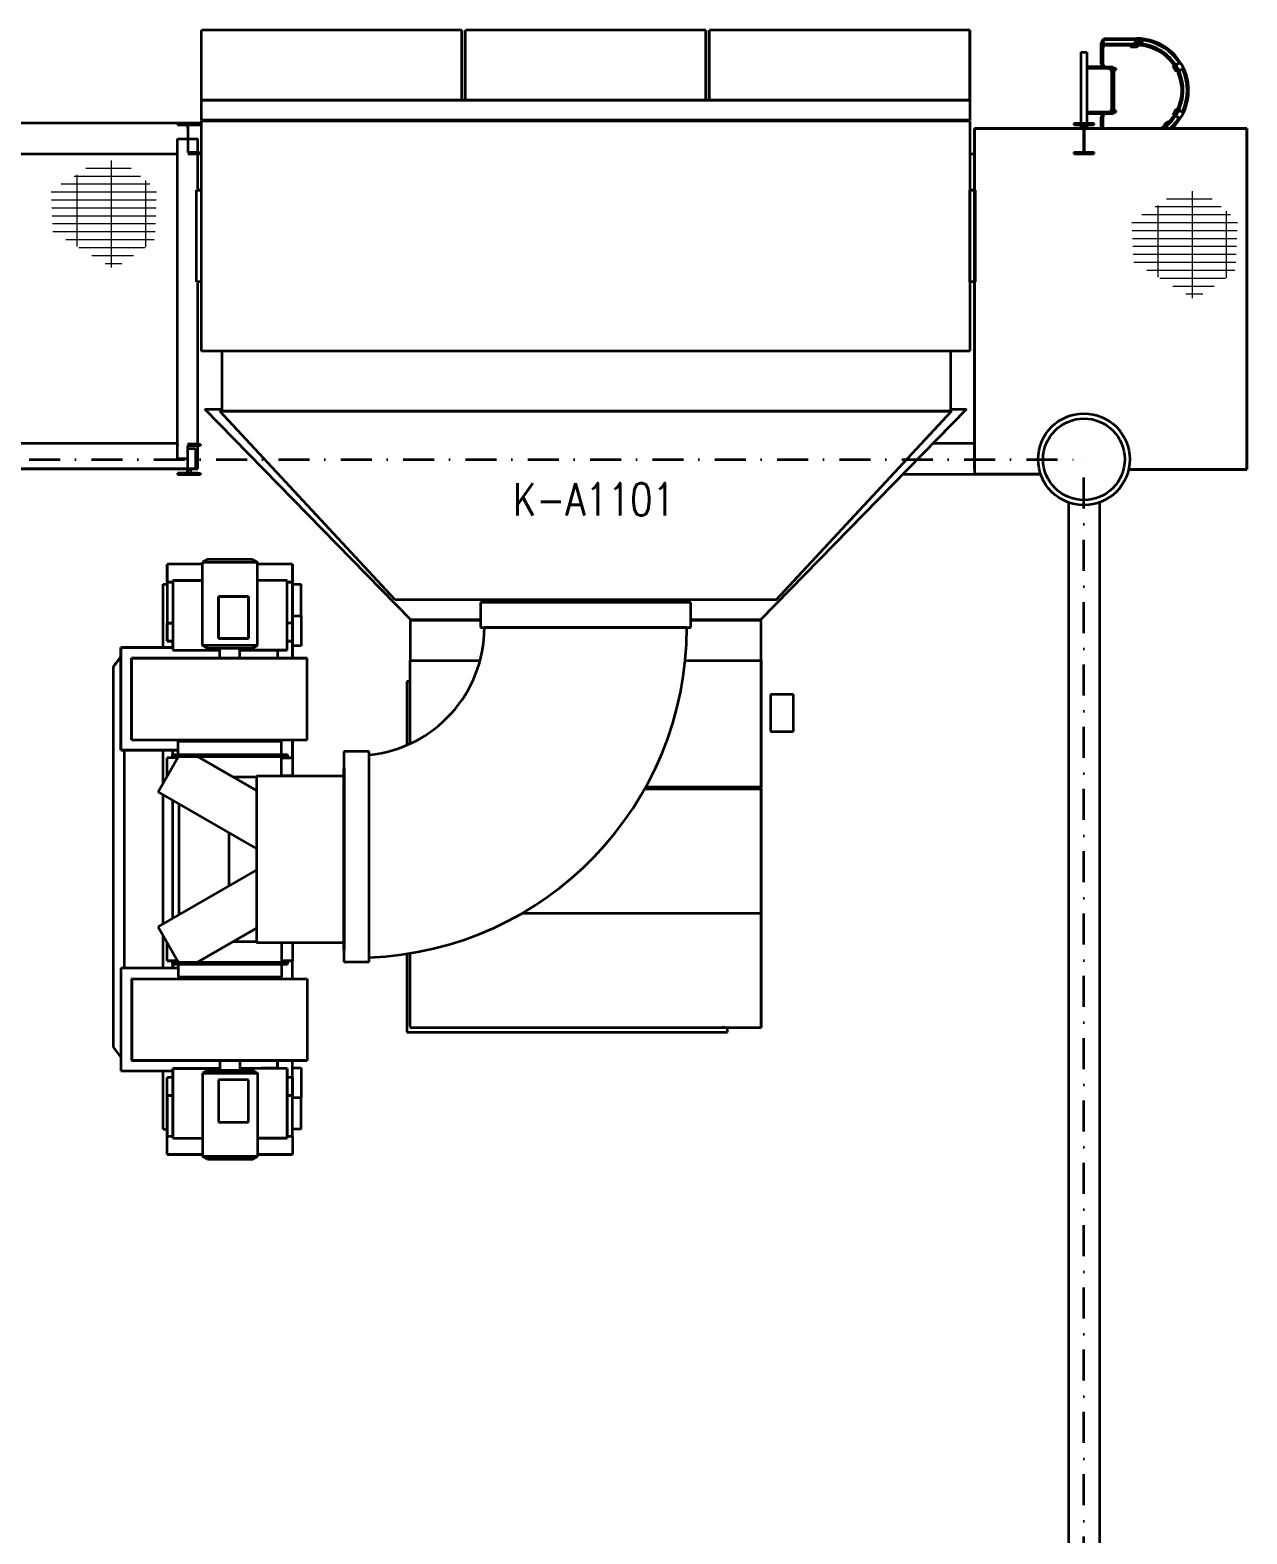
# Model space of a CAD drawing. Header units: inches. Extents: x 3139 to 9140, y 3844 to 6923.
# Drawn here: x 8571 to 9048, y 5608 to 6199 of the extents above; entities that cross this region are included whole.
import ezdxf
from ezdxf.enums import TextEntityAlignment as Align

# ---------------------------------------------------------------- set-up
doc = ezdxf.new("R2010")
doc.units = ezdxf.units.IN
doc.header["$MEASUREMENT"] = 0
doc.linetypes.add('DASHDOT2', pattern=[12.700025, 6.350013, -3.175006, 0, -3.175006])
for name, color, linetype in [('Default', 7, 'Continuous'), ('TF_P_Equipment', 7, 'Continuous'), ('TF_P_Ladder', 7, 'Continuous'), ('TF_P_Plaform', 7, 'Continuous'), ('TF_P_Steel', 7, 'Continuous'), ('TF_S_GRATING', 7, 'Continuous')]:
    doc.layers.add(name, color=color, linetype=linetype)
doc.styles.add('ROMANS', font='romans.shx')

# ---------------------------------------------------------------- blocks, each defined once
blk = doc.blocks.new('TF_P_ELP_GRATING', base_point=(2.1455, 13.2304))
at = {"layer": 'TF_S_GRATING', "color": 8, "linetype": 'Continuous', "lineweight": 18}
for p, q in [((2.19, 13.5229), (2.19, 12.8661)), ((2.3698, 13.4254), (1.9637, 13.4254)), ((1.98, 13.4353), (1.98, 12.994)), ((2.3132, 13.4742), (2.0338, 13.4742)), ((2.4, 13.3994), (2.4, 12.9898)), ((2.4686, 13.3279), (1.8216, 13.3279)), ((2.4264, 13.3767), (1.8824, 13.3767)), ((2.4669, 13.2792), (1.8237, 13.2792)), ((2.4652, 13.2304), (1.8258, 13.2304)), ((2.4635, 13.1817), (1.8278, 13.1817)), ((2.4618, 13.1329), (1.8299, 13.1329)), ((2.46, 13.0842), (1.832, 13.0842)), ((2.4533, 13.0354), (1.912, 13.0354)), ((2.3956, 12.9867), (1.9921, 12.9867)), ((2.3259, 12.9379), (2.0721, 12.9379)), ((2.2561, 12.8892), (2.1521, 12.8892))]:
    blk.add_line(p, q, dxfattribs=at)
blk = doc.blocks.new('A$Cdd380a1b')
at = {"layer": 'TF_P_Equipment', "color": 8, "linetype": 'Continuous', "lineweight": 35}
for p, q in [((-34.8505, 12.9152), (-34.8505, 13.1305)), ((-34.8505, 12.9152), (-34.8505, 13.1305)), ((-34.0508, 13.1305), (-34.8505, 13.1305)), ((-34.0508, 13.1305), (-34.8505, 13.1305)), ((-34.0508, 13.1305), (-34.0508, 12.9152)), ((-34.0508, 12.9152), (-34.0508, 13.1305)), ((-34.0403, 12.9152), (-34.0403, 13.1305)), ((-34.0403, 12.9152), (-34.0403, 13.1305)), ((-33.3022, 13.1305), (-34.0403, 13.1305)), ((-33.3022, 13.1305), (-34.0403, 13.1305)), ((-33.3022, 13.1305), (-33.3022, 12.9152)), ((-33.3022, 12.9152), (-33.3022, 13.1305)), ((-32.492, 13.1305), (-33.2917, 13.1305)), ((-32.492, 13.1305), (-33.2917, 13.1305)), ((-33.2917, 12.9152), (-33.2917, 13.1305)), ((-33.2917, 12.9152), (-33.2917, 13.1305)), ((-32.492, 13.1305), (-32.492, 12.9152)), ((-32.492, 12.9152), (-32.492, 13.1305)), ((-34.8505, 12.8537), (-34.8505, 12.9152)), ((-34.8505, 12.8537), (-34.8505, 12.9152)), ((-32.492, 12.9152), (-34.8505, 12.9152)), ((-34.8505, 12.9152), (-32.492, 12.9152)), ((-32.492, 12.9152), (-32.492, 12.8537)), ((-32.492, 12.9152), (-32.492, 12.8537)), ((-32.492, 12.8537), (-34.8505, 12.8537)), ((-32.492, 12.8537), (-34.8505, 12.8537)), ((-34.8505, 12.1447), (-34.8505, 12.8521)), ((-34.8505, 12.1447), (-34.8505, 12.8521)), ((-32.492, 12.8521), (-34.8505, 12.8521)), ((-34.8505, 12.8521), (-32.492, 12.8521)), ((-32.492, 12.8521), (-32.492, 12.1447)), ((-32.492, 12.8521), (-32.492, 12.1447)), ((-34.8505, 12.6391), (-34.8658, 12.6391)), ((-34.8658, 12.6391), (-34.8505, 12.6391)), ((-34.8658, 12.3577), (-34.8658, 12.6391)), ((-34.8658, 12.3577), (-34.8658, 12.6391)), ((-32.4919, 12.3577), (-32.4919, 12.6391)), ((-32.4919, 12.3577), (-32.4919, 12.6391)), ((-32.4765, 12.6391), (-32.4919, 12.6391)), ((-32.4919, 12.6391), (-32.4765, 12.6391)), ((-32.4765, 12.6391), (-32.4765, 12.3577)), ((-32.4765, 12.6391), (-32.4765, 12.3577)), ((-34.8505, 12.3577), (-34.8658, 12.3577)), ((-34.8505, 12.3577), (-34.8658, 12.3577)), ((-32.4765, 12.3577), (-32.4919, 12.3577)), ((-32.4765, 12.3577), (-32.4919, 12.3577)), ((-32.492, 12.1447), (-34.8505, 12.1447)), ((-32.492, 12.1447), (-34.8505, 12.1447)), ((-34.7871, 11.9602), (-34.7871, 12.1447)), ((-34.7871, 11.9602), (-34.7871, 12.1447)), ((-32.5517, 12.1447), (-32.5517, 11.9602)), ((-32.5517, 12.1447), (-32.5517, 11.9602)), ((-34.84, 11.966), (-34.7871, 11.966)), ((-34.84, 11.966), (-34.7871, 11.966)), ((-34.208, 11.3201), (-34.84, 11.966)), ((-34.208, 11.3201), (-34.84, 11.966)), ((-34.7939, 11.9602), (-32.5486, 11.9602)), ((-34.7939, 11.9602), (-32.5486, 11.9602)), ((-34.2556, 11.3813), (-34.7939, 11.9602)), ((-34.2556, 11.3813), (-34.7939, 11.9602)), ((-32.5517, 11.9602), (-34.7871, 11.9602)), ((-32.5517, 11.9602), (-34.7871, 11.9602)), ((-33.1345, 11.3201), (-32.5024, 11.966)), ((-32.5024, 11.966), (-33.1345, 11.3201)), ((-33.0868, 11.3813), (-32.5486, 11.9602)), ((-32.5486, 11.9602), (-33.0868, 11.3813)), ((-32.5517, 11.966), (-32.5024, 11.966)), ((-32.5517, 11.966), (-32.5024, 11.966)), ((-34.832, 11.5046), (-34.8474, 11.4966)), ((-34.7628, 11.5046), (-34.832, 11.5046)), ((-34.6936, 11.5046), (-34.832, 11.5046)), ((-34.6936, 11.5046), (-34.7628, 11.5046)), ((-34.6936, 11.5046), (-34.6783, 11.4966)), ((-34.8474, 11.4905), (-34.9551, 11.4905)), ((-34.8474, 11.4905), (-34.9551, 11.4905)), ((-34.9551, 11.4905), (-34.9551, 11.4351)), ((-34.9551, 11.4351), (-34.9551, 11.4905)), ((-34.8474, 11.2407), (-34.8474, 11.4966)), ((-34.8474, 11.4966), (-34.7628, 11.4966)), ((-34.8474, 11.4966), (-34.6783, 11.4966)), ((-34.7628, 11.4966), (-34.6783, 11.4966)), ((-34.6783, 11.2407), (-34.6783, 11.4966)), ((-34.5706, 11.4905), (-34.6783, 11.4905)), ((-34.5706, 11.4905), (-34.6783, 11.4905)), ((-34.5706, 11.4351), (-34.5706, 11.4905)), ((-34.5706, 11.4905), (-34.5706, 11.4351)), ((-34.9678, 11.2342), (-34.9678, 11.4287)), ((-34.9678, 11.4287), (-34.9551, 11.4287)), ((-34.9382, 11.4351), (-34.9551, 11.4351)), ((-34.9551, 11.4351), (-34.9382, 11.4351)), ((-34.9551, 11.4351), (-34.9551, 11.3096)), ((-34.9551, 11.4351), (-34.9551, 11.3096)), ((-34.9382, 11.4403), (-34.8474, 11.4403)), ((-34.8474, 11.4403), (-34.9382, 11.4403)), ((-34.9382, 11.4403), (-34.9382, 11.2266)), ((-34.9382, 11.4403), (-34.9382, 11.2266)), ((-34.5875, 11.4403), (-34.6783, 11.4403)), ((-34.5875, 11.4403), (-34.6783, 11.4403)), ((-34.5875, 11.2266), (-34.5875, 11.4403)), ((-34.5875, 11.2266), (-34.5875, 11.4403)), ((-34.5706, 11.4351), (-34.5875, 11.4351)), ((-34.5875, 11.4351), (-34.5706, 11.4351)), ((-34.5706, 11.4351), (-34.5706, 11.2019)), ((-34.5706, 11.2019), (-34.5706, 11.4351)), ((-34.5706, 11.4287), (-34.5439, 11.4287)), ((-34.5439, 11.3321), (-34.5439, 11.4287)), ((-34.7982, 11.3917), (-34.7059, 11.3917)), ((-34.7059, 11.3917), (-34.7982, 11.3917)), ((-34.7982, 11.2619), (-34.7982, 11.3917)), ((-34.7982, 11.3917), (-34.7982, 11.2619)), ((-34.7059, 11.3917), (-34.7059, 11.2619)), ((-34.7059, 11.2619), (-34.7059, 11.3917)), ((-33.0868, 11.3813), (-34.2556, 11.3813)), ((-33.0868, 11.3813), (-34.2556, 11.3813)), ((-33.3483, 11.3728), (-33.9942, 11.3728)), ((-33.3483, 11.3728), (-33.9942, 11.3728)), ((-33.9942, 11.3728), (-33.9942, 11.2959)), ((-33.9942, 11.3728), (-33.9942, 11.2959)), ((-33.3483, 11.2959), (-33.3483, 11.3728)), ((-33.3483, 11.2959), (-33.3483, 11.3728)), ((-34.5706, 11.3321), (-34.5439, 11.3321)), ((-34.5439, 11.3321), (-34.5439, 11.2398)), ((-34.2095, 11.3173), (-34.2095, 11.1943)), ((-34.2095, 11.3173), (-34.2095, 11.1943)), ((-33.9942, 11.3173), (-34.2095, 11.3173)), ((-33.9942, 11.3173), (-34.2095, 11.3173)), ((-33.9942, 11.3201), (-34.208, 11.3201)), ((-33.9942, 11.3201), (-34.208, 11.3201)), ((-33.1345, 11.3201), (-33.3483, 11.3201)), ((-33.1345, 11.3201), (-33.3483, 11.3201)), ((-33.133, 11.3173), (-33.3483, 11.3173)), ((-33.133, 11.3173), (-33.3483, 11.3173)), ((-33.133, 11.1943), (-33.133, 11.3173)), ((-33.133, 11.1943), (-33.133, 11.3173)), ((-34.9551, 11.3096), (-34.9551, 11.2542)), ((-34.9551, 11.2542), (-34.9551, 11.3096)), ((-34.9551, 11.3096), (-34.9382, 11.3096)), ((-34.9382, 11.3096), (-34.9551, 11.3096)), ((-34.9382, 11.3096), (-34.9551, 11.3096)), ((-34.9382, 11.3096), (-34.9551, 11.3096)), ((-34.5706, 11.3096), (-34.5875, 11.3096)), ((-34.5706, 11.3096), (-34.5875, 11.3096)), ((-34.5706, 11.2542), (-34.5706, 11.3096)), ((-34.5706, 11.3096), (-34.5706, 11.2542)), ((-33.9942, 11.2959), (-33.9818, 11.2959)), ((-33.9942, 11.2959), (-33.9818, 11.2959)), ((-33.9818, 11.2959), (-33.3607, 11.2959)), ((-33.3607, 11.2959), (-33.9818, 11.2959)), ((-33.3607, 11.2959), (-33.3483, 11.2959)), ((-33.3607, 11.2959), (-33.3483, 11.2959)), ((-35.098, 11.2342), (-34.9382, 11.2342)), ((-34.9382, 11.2342), (-35.098, 11.2342)), ((-35.098, 10.919), (-35.098, 11.2342)), ((-35.098, 11.2342), (-35.098, 10.919)), ((-34.9382, 11.2542), (-34.9551, 11.2542)), ((-34.9551, 11.2542), (-34.9382, 11.2542)), ((-34.9382, 11.2342), (-34.9382, 11.2542)), ((-34.9382, 11.2266), (-34.8336, 11.2266)), ((-34.9382, 11.2266), (-34.8336, 11.2266)), ((-34.832, 11.2327), (-34.8474, 11.2407)), ((-34.7628, 11.2407), (-34.8474, 11.2407)), ((-34.6783, 11.2407), (-34.8474, 11.2407)), ((-34.8336, 11.2266), (-34.8336, 11.2335)), ((-34.8336, 11.2266), (-34.8336, 11.2335)), ((-34.7936, 11.2266), (-34.8336, 11.2266)), ((-34.8336, 11.2266), (-34.7936, 11.2266)), ((-34.832, 11.2327), (-34.7628, 11.2327)), ((-34.832, 11.2327), (-34.6936, 11.2327)), ((-34.7059, 11.2619), (-34.7982, 11.2619)), ((-34.7982, 11.2619), (-34.7059, 11.2619)), ((-34.7936, 11.2019), (-34.7936, 11.2327)), ((-34.6783, 11.2407), (-34.7628, 11.2407)), ((-34.7628, 11.2327), (-34.6936, 11.2327)), ((-34.7321, 11.2019), (-34.7321, 11.2327)), ((-34.6921, 11.2266), (-34.7321, 11.2266)), ((-34.7321, 11.2266), (-34.6921, 11.2266)), ((-34.6936, 11.2327), (-34.6783, 11.2407)), ((-34.6921, 11.2335), (-34.6921, 11.2266)), ((-34.6921, 11.2335), (-34.6921, 11.2266)), ((-34.5875, 11.2266), (-34.6921, 11.2266)), ((-34.6921, 11.2266), (-34.5875, 11.2266)), ((-34.6167, 11.2266), (-34.6167, 11.2019)), ((-34.6167, 11.2266), (-34.6167, 11.2019)), ((-34.5706, 11.2542), (-34.5875, 11.2542)), ((-34.5875, 11.2542), (-34.5706, 11.2542)), ((-34.5439, 11.2398), (-34.5706, 11.2398)), ((-35.098, 11.2063), (-35.1197, 11.1764)), ((-35.1197, 11.1764), (-35.098, 11.2063)), ((-35.1197, 10.0076), (-35.1197, 11.1764)), ((-35.1197, 10.0076), (-35.1197, 11.1764)), ((-35.0647, 10.9513), (-35.0647, 11.2019)), ((-35.0647, 11.2019), (-35.0647, 10.9513)), ((-35.0647, 11.2019), (-35.0637, 11.2019)), ((-35.0637, 11.2019), (-35.0647, 11.2019)), ((-35.0637, 10.9513), (-35.0637, 11.2019)), ((-35.0637, 11.2019), (-34.5254, 11.2019)), ((-34.5254, 11.2019), (-35.0637, 11.2019)), ((-34.5254, 10.9513), (-34.5254, 11.2019)), ((-34.2095, 11.1943), (-33.9952, 11.1943)), ((-34.2095, 11.1943), (-33.9952, 11.1943)), ((-34.2095, 10.9397), (-34.2095, 11.1943)), ((-34.2095, 10.9397), (-34.2095, 11.1943)), ((-33.3658, 11.1943), (-33.133, 11.1943)), ((-33.3658, 11.1943), (-33.133, 11.1943)), ((-33.133, 11.1943), (-33.133, 10.8067)), ((-33.133, 10.8067), (-33.133, 11.1943)), ((-34.2095, 11.1303), (-34.2203, 11.1303)), ((-34.2095, 11.1303), (-34.2203, 11.1303)), ((-34.2203, 11.1303), (-34.2203, 10.9349)), ((-34.2203, 11.1303), (-34.2203, 10.9349)), ((-33.1041, 11.0903), (-33.1041, 10.9765)), ((-33.0333, 11.0903), (-33.1041, 11.0903)), ((-33.0333, 10.9765), (-33.0333, 11.0903)), ((-35.0637, 10.9513), (-35.0647, 10.9513)), ((-35.0647, 10.9513), (-35.0637, 10.9513)), ((-35.0637, 10.9513), (-34.5254, 10.9513)), ((-35.0637, 10.9513), (-34.5254, 10.9513)), ((-34.9212, 10.9061), (-34.9212, 10.9467)), ((-34.6044, 10.9467), (-34.9212, 10.9467)), ((-34.9212, 10.9467), (-34.6044, 10.9467)), ((-34.7547, 10.9513), (-34.7547, 10.9467)), ((-34.7547, 10.9467), (-34.7547, 10.9513)), ((-34.6852, 10.9513), (-34.6852, 10.9467)), ((-34.6852, 10.9513), (-34.6852, 10.9467)), ((-34.6167, 10.9513), (-34.6167, 10.9467)), ((-34.6167, 10.9513), (-34.6167, 10.9467)), ((-34.6044, 10.9061), (-34.6044, 10.9467)), ((-34.5706, 10.9513), (-34.5706, 10.8959)), ((-34.5706, 10.8959), (-34.5706, 10.9513)), ((-33.1041, 10.9765), (-33.0333, 10.9765)), ((-34.9212, 10.919), (-35.098, 10.919)), ((-35.098, 10.919), (-34.9212, 10.919)), ((-35.0878, 10.919), (-35.0878, 10.2497)), ((-35.0878, 10.919), (-35.0878, 10.2497)), ((-34.9829, 10.7919), (-34.9212, 10.8987)), ((-34.9678, 10.8181), (-34.9678, 10.919)), ((-34.9397, 10.9061), (-34.9397, 10.8999)), ((-34.9397, 10.9061), (-34.586, 10.9061)), ((-34.9397, 10.9061), (-34.586, 10.9061)), ((-34.9397, 10.8999), (-34.586, 10.8999)), ((-34.586, 10.8999), (-34.9397, 10.8999)), ((-34.9382, 10.9061), (-34.9382, 10.919)), ((-34.9382, 10.8959), (-34.9382, 10.8999)), ((-34.9212, 10.8955), (-34.9212, 10.8999)), ((-34.6816, 10.7956), (-34.8623, 10.8999)), ((-34.8623, 10.8999), (-34.6816, 10.7956)), ((-34.6044, 10.8396), (-34.6044, 10.8999)), ((-34.586, 10.9061), (-34.586, 10.8999)), ((-34.3359, 10.9158), (-34.4128, 10.9158)), ((-34.3359, 10.9158), (-34.4128, 10.9158)), ((-34.4128, 10.9158), (-34.4128, 10.2699)), ((-34.4128, 10.9158), (-34.4128, 10.2699)), ((-34.3359, 10.2699), (-34.3359, 10.9158)), ((-34.3359, 10.2699), (-34.3359, 10.9158)), ((-34.9551, 10.8405), (-34.9551, 10.8959)), ((-34.9551, 10.8405), (-34.9551, 10.8959)), ((-34.9229, 10.8959), (-34.9551, 10.8959)), ((-34.9229, 10.8959), (-34.9551, 10.8959)), ((-34.6044, 10.8959), (-34.5706, 10.8959)), ((-34.5706, 10.8959), (-34.6044, 10.8959)), ((-34.5706, 10.8959), (-34.6044, 10.8959)), ((-34.5706, 10.8959), (-34.6044, 10.8959)), ((-34.5706, 10.8959), (-34.5706, 10.8405)), ((-34.5706, 10.8959), (-34.5706, 10.8405)), ((-34.4113, 10.8627), (-34.4144, 10.8627)), ((-34.4113, 10.8627), (-34.4144, 10.8627)), ((-34.4144, 10.8627), (-34.4144, 10.306)), ((-34.4144, 10.8627), (-34.4144, 10.306)), ((-34.4113, 10.306), (-34.4113, 10.8627)), ((-34.4113, 10.306), (-34.4113, 10.8627)), ((-34.9548, 10.8405), (-34.9551, 10.8405)), ((-34.9551, 10.8405), (-34.9548, 10.8405)), ((-34.6816, 10.8365), (-34.7526, 10.8365)), ((-34.6816, 10.8365), (-34.7526, 10.8365)), ((-34.6816, 10.8396), (-34.6816, 10.329)), ((-34.6816, 10.8396), (-34.6816, 10.329)), ((-34.4144, 10.8396), (-34.6816, 10.8396)), ((-34.4144, 10.8396), (-34.6816, 10.8396)), ((-34.5706, 10.8405), (-34.6044, 10.8405)), ((-34.6044, 10.8405), (-34.5706, 10.8405)), ((-33.4866, 10.8067), (-33.133, 10.8067)), ((-33.4866, 10.8067), (-33.133, 10.8067)), ((-33.133, 10.8006), (-33.133, 10.8067)), ((-33.133, 10.8006), (-33.133, 10.8067)), ((-34.6816, 10.618), (-34.9829, 10.7919)), ((-34.6816, 10.618), (-34.9829, 10.7919)), ((-34.9678, 10.3854), (-34.9678, 10.7832)), ((-34.9382, 10.4024), (-34.9382, 10.7661)), ((-33.49, 10.8006), (-33.133, 10.8006)), ((-33.49, 10.8006), (-33.133, 10.8006)), ((-33.133, 10.8006), (-33.133, 10.4192)), ((-33.133, 10.4192), (-33.133, 10.8006)), ((-34.9198, 10.7555), (-34.9198, 10.4131)), ((-34.7649, 10.5025), (-34.7649, 10.6661)), ((-34.7649, 10.5025), (-34.7649, 10.6661)), ((-34.9829, 10.3766), (-34.6816, 10.5505)), ((-34.9829, 10.3766), (-34.6816, 10.5505)), ((-33.133, 10.4183), (-33.8672, 10.4183)), ((-33.133, 10.4183), (-33.8672, 10.4183)), ((-33.8656, 10.4192), (-33.133, 10.4192)), ((-33.8656, 10.4192), (-33.133, 10.4192)), ((-33.2468, 10.4183), (-33.2468, 10.4192)), ((-33.2468, 10.4183), (-33.2468, 10.4192)), ((-33.236, 10.4183), (-33.236, 10.4192)), ((-33.236, 10.4183), (-33.236, 10.4192)), ((-33.133, 10.4183), (-33.133, 10.0676)), ((-33.133, 10.0676), (-33.133, 10.4183)), ((-34.9829, 10.3766), (-34.9212, 10.2698)), ((-34.9678, 10.2497), (-34.9678, 10.3504)), ((-34.8627, 10.2684), (-34.6816, 10.373)), ((-34.6816, 10.373), (-34.8627, 10.2684)), ((-34.9551, 10.2728), (-34.9551, 10.3281)), ((-34.9551, 10.2728), (-34.9551, 10.3281)), ((-34.9549, 10.3281), (-34.9551, 10.3281)), ((-34.9549, 10.3281), (-34.9551, 10.3281)), ((-34.7524, 10.3321), (-34.6816, 10.3321)), ((-34.7524, 10.3321), (-34.6816, 10.3321)), ((-34.6816, 10.329), (-34.4144, 10.329)), ((-34.6816, 10.329), (-34.4144, 10.329)), ((-34.6044, 10.329), (-34.6044, 10.2684)), ((-34.5706, 10.3281), (-34.6044, 10.3281)), ((-34.5706, 10.3281), (-34.6044, 10.3281)), ((-34.5706, 10.3281), (-34.5706, 10.2728)), ((-34.5706, 10.3281), (-34.5706, 10.2728)), ((-34.4144, 10.306), (-34.4113, 10.306)), ((-34.4144, 10.306), (-34.4113, 10.306)), ((-34.9229, 10.2728), (-34.9551, 10.2728)), ((-34.9551, 10.2728), (-34.9229, 10.2728)), ((-34.9397, 10.2684), (-34.9397, 10.2623)), ((-34.9397, 10.2684), (-34.586, 10.2684)), ((-34.9397, 10.2684), (-34.586, 10.2684)), ((-34.9397, 10.2623), (-34.586, 10.2623)), ((-34.586, 10.2623), (-34.9397, 10.2623)), ((-34.9382, 10.2684), (-34.9382, 10.2728)), ((-34.9382, 10.2497), (-34.9382, 10.2623)), ((-34.9212, 10.273), (-34.9212, 10.2684)), ((-34.9212, 10.2623), (-34.9212, 10.222)), ((-34.6044, 10.2728), (-34.5706, 10.2728)), ((-34.6044, 10.2728), (-34.5706, 10.2728)), ((-34.5706, 10.2728), (-34.6044, 10.2728)), ((-34.6044, 10.2728), (-34.5706, 10.2728)), ((-34.6044, 10.2623), (-34.6044, 10.222)), ((-34.586, 10.2684), (-34.586, 10.2623)), ((-34.5706, 10.2174), (-34.5706, 10.2728)), ((-34.5706, 10.2174), (-34.5706, 10.2728)), ((-34.4128, 10.2699), (-34.3359, 10.2699)), ((-34.4128, 10.2699), (-34.3359, 10.2699)), ((-34.2203, 10.2941), (-34.2203, 10.0538)), ((-34.2203, 10.2941), (-34.2203, 10.0538)), ((-34.2095, 10.0717), (-34.2095, 10.2958)), ((-34.2095, 10.0717), (-34.2095, 10.2958)), ((-35.098, 10.2497), (-35.098, 9.9344)), ((-35.098, 10.2497), (-35.098, 9.9344)), ((-34.9212, 10.2497), (-35.098, 10.2497)), ((-34.9212, 10.2497), (-35.098, 10.2497)), ((-35.0637, 10.2174), (-35.0647, 10.2174)), ((-35.0637, 10.2174), (-35.0647, 10.2174)), ((-35.0647, 10.2174), (-35.0647, 9.9667)), ((-35.0647, 10.2174), (-35.0647, 9.9667)), ((-35.0637, 10.2174), (-35.0637, 9.9667)), ((-35.0637, 10.2174), (-34.5254, 10.2174)), ((-35.0637, 10.2174), (-34.5254, 10.2174)), ((-34.9212, 10.222), (-34.6044, 10.222)), ((-34.6044, 10.222), (-34.9212, 10.222)), ((-34.7547, 10.2174), (-34.7547, 10.222)), ((-34.7547, 10.2174), (-34.7547, 10.222)), ((-34.6167, 10.2174), (-34.6167, 10.222)), ((-34.6167, 10.222), (-34.6167, 10.2174)), ((-34.5254, 10.2174), (-34.5254, 9.9667)), ((-34.2095, 10.0717), (-34.2095, 10.0676)), ((-34.2095, 10.0717), (-34.2095, 10.0676)), ((-34.2095, 10.0676), (-33.2468, 10.0676)), ((-34.2095, 10.0676), (-33.2468, 10.0676)), ((-33.2468, 10.0676), (-33.2468, 10.0717)), ((-33.2468, 10.0676), (-33.2468, 10.0717)), ((-33.2468, 10.0676), (-33.133, 10.0676)), ((-33.2468, 10.0676), (-33.133, 10.0676)), ((-33.236, 10.0538), (-33.236, 10.0676)), ((-33.236, 10.0538), (-33.236, 10.0676)), ((-34.2203, 10.0538), (-33.236, 10.0538)), ((-34.2203, 10.0538), (-33.236, 10.0538)), ((-35.098, 9.9778), (-35.1197, 10.0076)), ((-35.098, 9.9778), (-35.1197, 10.0076)), ((-35.098, 9.9344), (-34.9382, 9.9344)), ((-35.098, 9.9344), (-34.9382, 9.9344)), ((-35.0647, 9.9667), (-35.0637, 9.9667)), ((-35.0647, 9.9667), (-35.0637, 9.9667)), ((-35.0637, 9.9667), (-34.5254, 9.9667)), ((-34.5254, 9.9667), (-35.0637, 9.9667)), ((-34.9678, 9.7554), (-34.9678, 9.9344)), ((-34.9382, 9.9421), (-34.8336, 9.9421)), ((-34.8336, 9.9421), (-34.9382, 9.9421)), ((-34.9382, 9.7283), (-34.9382, 9.9421)), ((-34.9382, 9.9421), (-34.9382, 9.7283)), ((-34.9382, 9.9144), (-34.9382, 9.9344)), ((-34.832, 9.936), (-34.8474, 9.928)), ((-34.8474, 9.928), (-34.8474, 9.6721)), ((-34.8474, 9.928), (-34.7628, 9.928)), ((-34.6783, 9.928), (-34.8474, 9.928)), ((-34.7936, 9.9421), (-34.8336, 9.9421)), ((-34.7936, 9.9421), (-34.8336, 9.9421)), ((-34.8336, 9.9421), (-34.8336, 9.9352)), ((-34.8336, 9.9352), (-34.8336, 9.9421)), ((-34.7628, 9.936), (-34.832, 9.936)), ((-34.832, 9.936), (-34.6936, 9.936)), ((-34.7936, 9.9667), (-34.7936, 9.936)), ((-34.6936, 9.936), (-34.7628, 9.936)), ((-34.7628, 9.928), (-34.6783, 9.928)), ((-34.7321, 9.9667), (-34.7321, 9.936)), ((-34.6921, 9.9421), (-34.7321, 9.9421)), ((-34.6921, 9.9421), (-34.7321, 9.9421)), ((-34.6936, 9.936), (-34.6783, 9.928)), ((-34.6921, 9.9352), (-34.6921, 9.9421)), ((-34.6921, 9.9421), (-34.6921, 9.9352)), ((-34.5875, 9.9421), (-34.6921, 9.9421)), ((-34.5875, 9.9421), (-34.6921, 9.9421)), ((-34.6783, 9.928), (-34.6783, 9.6721)), ((-34.6669, 9.9443), (-34.6167, 9.9443)), ((-34.6669, 9.9421), (-34.6669, 9.9443)), ((-34.6167, 9.9421), (-34.6167, 9.9667)), ((-34.6167, 9.9667), (-34.6167, 9.9421)), ((-34.5875, 9.9421), (-34.5875, 9.7283)), ((-34.5875, 9.7283), (-34.5875, 9.9421)), ((-34.5706, 9.7336), (-34.5706, 9.9667)), ((-34.5706, 9.7336), (-34.5706, 9.9667)), ((-34.5706, 9.9443), (-34.5439, 9.9443)), ((-34.5439, 9.9443), (-34.5439, 9.852)), ((-34.9551, 9.8591), (-34.9551, 9.9144)), ((-34.9551, 9.8591), (-34.9551, 9.9144)), ((-34.9382, 9.9144), (-34.9551, 9.9144)), ((-34.9382, 9.9144), (-34.9551, 9.9144)), ((-34.7982, 9.9067), (-34.7982, 9.7769)), ((-34.7982, 9.9067), (-34.7982, 9.7769)), ((-34.7059, 9.9067), (-34.7982, 9.9067)), ((-34.7059, 9.9067), (-34.7982, 9.9067)), ((-34.7059, 9.7769), (-34.7059, 9.9067)), ((-34.7059, 9.7769), (-34.7059, 9.9067)), ((-34.5706, 9.9144), (-34.5875, 9.9144)), ((-34.5706, 9.9144), (-34.5875, 9.9144)), ((-34.5706, 9.9144), (-34.5706, 9.8591)), ((-34.5706, 9.9144), (-34.5706, 9.8591)), ((-34.9551, 9.8591), (-34.9382, 9.8591)), ((-34.9551, 9.8591), (-34.9382, 9.8591)), ((-34.9382, 9.8591), (-34.9551, 9.8591)), ((-34.9551, 9.8591), (-34.9382, 9.8591)), ((-34.9551, 9.7336), (-34.9551, 9.8591)), ((-34.9551, 9.8591), (-34.9551, 9.7336)), ((-34.5706, 9.8591), (-34.5875, 9.8591)), ((-34.5875, 9.8591), (-34.5706, 9.8591)), ((-34.5439, 9.852), (-34.5706, 9.852)), ((-34.5439, 9.7554), (-34.5439, 9.852)), ((-34.9678, 9.7554), (-34.9551, 9.7554)), ((-34.7982, 9.7769), (-34.7059, 9.7769)), ((-34.7982, 9.7769), (-34.7059, 9.7769)), ((-34.5439, 9.7554), (-34.5706, 9.7554)), ((-34.9382, 9.7336), (-34.9551, 9.7336)), ((-34.9382, 9.7336), (-34.9551, 9.7336)), ((-34.9551, 9.6782), (-34.9551, 9.7336)), ((-34.9551, 9.6782), (-34.9551, 9.7336)), ((-34.9382, 9.7336), (-34.9551, 9.7336)), ((-34.9382, 9.7336), (-34.9551, 9.7336)), ((-34.9382, 9.7283), (-34.8474, 9.7283)), ((-34.9382, 9.7283), (-34.8474, 9.7283)), ((-34.5875, 9.7283), (-34.6783, 9.7283)), ((-34.6783, 9.7283), (-34.5875, 9.7283)), ((-34.5706, 9.7336), (-34.5875, 9.7336)), ((-34.5706, 9.7336), (-34.5875, 9.7336)), ((-34.5706, 9.7336), (-34.5875, 9.7336)), ((-34.5706, 9.7336), (-34.5875, 9.7336)), ((-34.5706, 9.7336), (-34.5706, 9.6782)), ((-34.5706, 9.7336), (-34.5706, 9.6782)), ((-34.8474, 9.6782), (-34.9551, 9.6782)), ((-34.9551, 9.6782), (-34.8474, 9.6782)), ((-34.832, 9.6641), (-34.8474, 9.6721)), ((-34.7628, 9.6721), (-34.8474, 9.6721)), ((-34.8474, 9.6721), (-34.6783, 9.6721)), ((-34.832, 9.6641), (-34.7628, 9.6641)), ((-34.6936, 9.6641), (-34.832, 9.6641)), ((-34.6783, 9.6721), (-34.7628, 9.6721)), ((-34.7628, 9.6641), (-34.6936, 9.6641)), ((-34.6936, 9.6641), (-34.6783, 9.6721)), ((-34.5706, 9.6782), (-34.6783, 9.6782)), ((-34.6783, 9.6782), (-34.5706, 9.6782))]:
    blk.add_line(p, q, dxfattribs=at)
for radius, start in [(0.3926, 275.6203), (1.0137, 272.1737)]:
    blk.add_arc((-34.3744, 11.2959), radius, start, 0, dxfattribs=at)
at = {"layer": 'TF_P_Ladder', "color": 8, "linetype": 'Continuous', "lineweight": 35}
for p, q in [((-32.0889, 13.0735), (-32.0889, 13.0899)), ((-32.0889, 13.0274), (-32.0889, 13.0735)), ((-32.0842, 13.0899), (-32.0842, 13.0843)), ((-32.0842, 13.0735), (-32.0842, 13.0274)), ((-32.0741, 13.1047), (-31.9803, 13.1047)), ((-31.9803, 13.1), (-32.0741, 13.1)), ((-32.0741, 13.0883), (-31.9803, 13.0883)), ((-31.9803, 13.0836), (-32.0741, 13.0836)), ((-31.9994, 13.0833), (-31.9989, 13.0836)), ((-31.9994, 13.0833), (-31.9994, 13.0786)), ((-31.9798, 13.0833), (-31.9994, 13.0833)), ((-31.9994, 13.0786), (-31.9798, 13.0786)), ((-31.9926, 13.0883), (-31.9831, 13.0954)), ((-31.9635, 13.0954), (-31.9831, 13.0954)), ((-31.9798, 13.0833), (-31.9794, 13.0836)), ((-31.9798, 13.0786), (-31.9734, 13.0834)), ((-31.9798, 13.0786), (-31.9798, 13.0833)), ((-31.9733, 13.0882), (-31.9635, 13.0954)), ((-31.9675, 13.0877), (-31.9635, 13.0907)), ((-31.9635, 13.0907), (-31.9635, 13.0954)), ((-31.8655, 13.023), (-31.8695, 13.0206)), ((-31.8662, 13.0225), (-31.8673, 13.0219)), ((-31.8557, 13.006), (-31.8655, 13.023)), ((-31.8612, 13.0244), (-31.8492, 13.0285)), ((-32.0849, 13.0172), (-32.1331, 13.0172)), ((-32.0741, 13.0125), (-32.1331, 13.0125)), ((-32.0741, 13.0172), (-32.053, 13.0172)), ((-32.0627, 13.0125), (-32.0741, 13.0125)), ((-32.0627, 13.0125), (-32.0627, 13.0079)), ((-32.0432, 13.0125), (-32.0627, 13.0125)), ((-32.0627, 13.0079), (-32.0432, 13.0079)), ((-32.0569, 12.8829), (-32.0569, 13.0079)), ((-32.053, 13.0172), (-32.053, 13.0125)), ((-32.053, 13.0141), (-32.0491, 13.0141)), ((-32.0491, 13.0125), (-32.0491, 13.0141)), ((-32.0491, 12.8829), (-32.0491, 13.0079)), ((-32.0432, 13.0079), (-32.0432, 13.0125)), ((-31.8695, 13.0206), (-31.8695, 13.0206)), ((-31.8695, 13.0206), (-31.8657, 13.0139)), ((-31.8695, 13.0206), (-31.8597, 13.0037)), ((-31.8597, 13.0037), (-31.8557, 13.006)), ((-31.8597, 13.0037), (-31.8561, 13.0049)), ((-31.8597, 13.0037), (-31.8579, 13.0047)), ((-31.8597, 13.0037), (-31.8597, 13.0037)), ((-31.8515, 13.0075), (-31.8394, 13.0116)), ((-31.8512, 13.0066), (-31.8426, 13.0096)), ((-31.8426, 13.0096), (-31.8402, 13.0109)), ((-31.8597, 12.887), (-31.8695, 12.8701)), ((-31.8655, 12.8678), (-31.8557, 12.8847)), ((-31.8598, 12.887), (-31.8639, 12.8798)), ((-31.8598, 12.887), (-31.8597, 12.887)), ((-31.8597, 12.887), (-31.8598, 12.887)), ((-31.8597, 12.887), (-31.8556, 12.8856)), ((-31.8557, 12.8847), (-31.8597, 12.887)), ((-31.856, 12.8848), (-31.8575, 12.8857)), ((-31.8515, 12.8833), (-31.8394, 12.8791)), ((-31.8512, 12.8841), (-31.8426, 12.8812)), ((-32.0627, 12.8782), (-32.1331, 12.8782)), ((-32.053, 12.8735), (-32.1331, 12.8735)), ((-32.0889, 12.8282), (-32.0889, 12.8633)), ((-32.0842, 12.8633), (-32.0842, 12.8282)), ((-32.0432, 12.8829), (-32.0627, 12.8829)), ((-32.0627, 12.8829), (-32.0627, 12.8782)), ((-32.0627, 12.8782), (-32.0432, 12.8782)), ((-32.0568, 12.8766), (-32.0557, 12.8766)), ((-32.0557, 12.8766), (-32.0491, 12.8766)), ((-32.053, 12.8766), (-32.053, 12.8735)), ((-32.0491, 12.8766), (-32.0491, 12.8782)), ((-32.0432, 12.8782), (-32.0432, 12.8829)), ((-31.8695, 12.8701), (-31.8655, 12.8678)), ((-31.8695, 12.8701), (-31.8677, 12.8691)), ((-31.8695, 12.8701), (-31.8695, 12.8701)), ((-31.8612, 12.8663), (-31.8492, 12.8622)), ((-31.8402, 12.8798), (-31.8426, 12.8812)), ((-31.8988, 12.8282), (-31.8988, 12.8294)), ((-31.8941, 12.8294), (-31.8941, 12.8282))]:
    blk.add_line(p, q, dxfattribs=at)
for centre, radius, start, end in [((-32.0741, 13.0899), 0.0148, 90, 180), ((-32.0741, 13.0735), 0.0148, 90, 180), ((-32.0741, 13.0899), 0.0102, 90, 180), ((-32.0741, 13.0735), 0.0102, 90, 180), ((-31.9803, 12.9454), 0.1594, 312.668, 90), ((-31.9803, 12.9454), 0.1547, 32.4286, 90), ((-31.9803, 12.9454), 0.143, 315, 90), ((-31.9818, 12.9439), 0.1398, 317.2113, 89.3976), ((-32.0741, 13.0274), 0.0148, 180, 270), ((-32.0741, 13.0274), 0.0102, 180, 270), ((-31.9803, 12.9454), 0.1547, 334.8574, 25.1442), ((-31.9803, 12.9454), 0.1383, 334.0497, 0), ((-32.0741, 12.8633), 0.0148, 136.8264, 180), ((-32.0741, 12.8633), 0.0102, 90, 180), ((-31.8792, 12.8294), 0.0195, 90, 180), ((-31.8792, 12.8294), 0.0148, 90, 180), ((-31.9803, 12.9454), 0.143, 307.1748, 315), ((-31.9803, 12.9454), 0.1383, 315.7355, 325.9503), ((-31.9803, 12.9454), 0.1547, 310.7491, 327.5719), ((-31.9803, 12.9454), 0.1383, 302.0638, 306.4393)]:
    blk.add_arc(centre, radius, start, end, dxfattribs=at)
at = {"layer": 'TF_P_Plaform', "color": 8, "linetype": 'Continuous', "lineweight": 35}
for p, q in [((-32.4781, 12.8282), (-32.4781, 11.7812)), ((-32.4781, 12.8282), (-31.6734, 12.8282)), ((-31.6422, 12.8282), (-32.4781, 12.8282)), ((-32.4781, 11.7812), (-32.4781, 12.8282)), ((-32.4781, 12.8282), (-31.6422, 12.8282)), ((-32.4781, 12.8282), (-31.6422, 12.8282)), ((-32.4781, 12.6391), (-32.4781, 12.8282)), ((-32.4781, 12.7969), (-32.4781, 11.8125)), ((-32.4781, 12.7969), (-32.4781, 11.8125)), ((-32.0945, 12.8282), (-31.6422, 12.8282)), ((-31.6734, 12.8282), (-32.0945, 12.8282)), ((-31.6734, 12.8282), (-31.6422, 12.8282)), ((-31.6422, 12.8282), (-31.6734, 12.8282)), ((-31.6422, 12.7969), (-31.6422, 12.8282)), ((-31.6422, 12.8282), (-31.6422, 11.7812)), ((-31.6422, 11.7812), (-31.6422, 12.8282)), ((-31.6422, 12.7969), (-31.6422, 12.8282)), ((-31.6422, 12.8282), (-31.6422, 11.7812)), ((-31.6422, 11.7812), (-31.6422, 12.8282)), ((-31.6422, 11.8125), (-31.6422, 12.7969)), ((-31.6422, 11.7812), (-31.6422, 12.7969)), ((-34.8609, 11.783), (-34.8609, 12.3577)), ((-32.4781, 11.7812), (-32.4781, 12.3577)), ((-34.8609, 11.783), (-35.8297, 11.783)), ((-35.7508, 11.783), (-34.8609, 11.783)), ((-32.4781, 11.7812), (-32.4781, 11.7666)), ((-32.005, 11.7812), (-31.6422, 11.7812)), ((-31.6734, 11.7812), (-32.005, 11.7812)), ((-31.6422, 11.7812), (-31.7588, 11.7812)), ((-31.6422, 11.7812), (-31.6422, 11.8125)), ((-32.4781, 11.7666), (-32.2752, 11.7666)), ((-32.2752, 11.7666), (-32.4781, 11.7666))]:
    blk.add_line(p, q, dxfattribs=at)
at = {"layer": 'TF_P_Steel', "color": 8, "linetype": 'Continuous', "lineweight": 35}
for p, q in [((-32.1513, 13.0625), (-32.1331, 13.0625)), ((-32.1513, 13.0625), (-32.1513, 12.8434)), ((-32.1331, 13.0625), (-32.1331, 12.8434)), ((-34.8505, 12.8445), (-40.0172, 12.8445)), ((-34.8609, 12.8434), (-34.9235, 12.8434)), ((-34.9235, 12.8434), (-34.9235, 12.8393)), ((-34.9235, 12.8393), (-34.8934, 12.8393)), ((-34.8934, 12.8393), (-34.8934, 12.8282)), ((-34.8911, 12.7544), (-34.8911, 12.8393)), ((-34.8911, 12.8393), (-34.8609, 12.8393)), ((-34.8609, 12.8434), (-34.8531, 12.8434)), ((-34.8609, 12.8393), (-34.8531, 12.8393)), ((-34.8531, 12.8434), (-34.8531, 12.8393)), ((-32.1109, 12.8434), (-32.1735, 12.8434)), ((-32.1735, 12.8434), (-32.1735, 12.8393)), ((-32.1735, 12.8393), (-32.1434, 12.8393)), ((-32.1513, 12.8393), (-32.1513, 12.8282)), ((-32.1434, 12.8393), (-32.1434, 12.7544)), ((-32.141, 12.7544), (-32.141, 12.8393)), ((-32.141, 12.8393), (-32.1109, 12.8393)), ((-32.1331, 12.8393), (-32.1331, 12.8282)), ((-32.1109, 12.8393), (-32.1109, 12.8434)), ((-34.9235, 12.7969), (-34.8922, 12.7969)), ((-34.9235, 11.8143), (-34.9235, 12.7969)), ((-34.8911, 12.7969), (-34.8609, 12.7969)), ((-34.8609, 12.7544), (-34.8609, 12.7969)), ((-34.8609, 12.7969), (-34.8609, 12.7969)), ((-34.8609, 12.7544), (-34.8609, 12.7969)), ((-32.4781, 12.7656), (-32.4781, 12.8282)), ((-32.1422, 12.8282), (-32.4781, 12.8282)), ((-32.4781, 12.6391), (-32.4781, 12.7969)), ((-31.6734, 12.8282), (-32.1422, 12.8282)), ((-31.6422, 11.8125), (-31.6422, 12.7969)), ((-34.9235, 12.7492), (-35.7672, 12.7492)), ((-34.8922, 12.7504), (-34.8609, 12.7504)), ((-34.8609, 12.7544), (-34.8911, 12.7544)), ((-34.8609, 12.7544), (-34.8531, 12.7544)), ((-34.8609, 12.7504), (-34.8609, 12.7544)), ((-34.8609, 12.7504), (-34.8531, 12.7504)), ((-34.8609, 12.6391), (-34.8609, 12.7504)), ((-34.8609, 12.6391), (-34.8609, 12.7504)), ((-34.8531, 12.7544), (-34.8531, 12.7504)), ((-32.4781, 12.7492), (-32.492, 12.7492)), ((-32.1735, 12.7544), (-32.1735, 12.7504)), ((-32.1434, 12.7544), (-32.1735, 12.7544)), ((-32.1735, 12.7504), (-32.1109, 12.7504)), ((-32.1109, 12.7544), (-32.141, 12.7544)), ((-32.1109, 12.7504), (-32.1109, 12.7544)), ((-34.8609, 11.859), (-34.8609, 12.3577)), ((-34.8609, 11.8143), (-34.8609, 12.3577)), ((-32.4781, 11.8125), (-32.4781, 12.3577)), ((-35.7672, 11.8619), (-34.9235, 11.8619)), ((-34.924, 11.859), (-34.924, 11.8549)), ((-34.9235, 11.859), (-34.924, 11.859)), ((-34.924, 11.8549), (-34.9235, 11.8549)), ((-34.8614, 11.859), (-34.8927, 11.859)), ((-34.8915, 11.77), (-34.8915, 11.8549)), ((-34.8915, 11.8549), (-34.8614, 11.8549)), ((-34.8915, 11.8456), (-34.8688, 11.8456)), ((-34.8688, 11.8456), (-34.8688, 11.783)), ((-34.8614, 11.8549), (-34.8614, 11.859)), ((-34.8614, 11.859), (-34.8614, 11.859)), ((-34.8614, 11.8549), (-34.8614, 11.8549)), ((-34.8609, 11.859), (-34.8536, 11.859)), ((-34.8609, 11.8549), (-34.8536, 11.8549)), ((-34.8609, 11.8125), (-34.8609, 11.8549)), ((-34.8536, 11.859), (-34.8536, 11.8549)), ((-32.6043, 11.8619), (-32.4781, 11.8619)), ((-32.4781, 11.7812), (-32.4781, 11.8438)), ((-35.7508, 11.783), (-34.8927, 11.783)), ((-34.8927, 11.8143), (-34.9235, 11.8143)), ((-34.8938, 11.783), (-34.8938, 11.77)), ((-34.8915, 11.783), (-34.8688, 11.783)), ((-34.8837, 11.783), (-34.8837, 11.77)), ((-31.9873, 11.7812), (-32.005, 11.7812)), ((-31.9873, 11.7812), (-31.969, 11.7812)), ((-31.7642, 11.7812), (-31.969, 11.7812)), ((-31.6734, 11.7812), (-31.7588, 11.7812)), ((-31.6422, 11.7812), (-31.6422, 11.8125)), ((-34.8938, 11.77), (-34.924, 11.77)), ((-34.924, 11.77), (-34.924, 11.766)), ((-34.924, 11.766), (-34.8614, 11.766)), ((-34.8614, 11.77), (-34.8915, 11.77)), ((-34.8614, 11.77), (-34.8536, 11.77)), ((-34.8614, 11.766), (-34.8614, 11.77)), ((-34.8614, 11.766), (-34.8536, 11.766)), ((-34.8536, 11.77), (-34.8536, 11.766)), ((-32.6976, 11.7666), (-32.5797, 11.7666)), ((-32.5797, 11.7666), (-32.2752, 11.7666)), ((-32.1899, 11.6801), (-32.1899, 8.1101)), ((-32.0945, 11.6801), (-32.0945, 11.6094)), ((-32.0945, 11.6094), (-32.0945, 8.0938))]:
    blk.add_line(p, q, dxfattribs=at)
at = {"layer": 'TF_P_Steel', "color": 8, "linetype": 'DASHDOT2', "lineweight": 35, "ltscale": 0.015}
for points in [[(-52.5947, 11.8125), (-32.1422, 11.8123)], [(-32.1422, -0.3893), (-32.1422, 11.8125)]]:
    blk.add_lwpolyline(points, dxfattribs=at)
at = {"layer": 'TF_P_Steel', "color": 8, "linetype": 'Continuous', "lineweight": 35}
for radius in [0.1407, 0.1253]:
    blk.add_circle((-32.1422, 11.8125), radius, dxfattribs=at)
at = {"layer": 'Default', "color": 8, "linetype": 'Continuous', "lineweight": 35, "xscale": 0.5, "yscale": 0.5, "zscale": 0.5}
for p in [(-35.1494, 12.5838), (-31.8329, 12.4898)]:
    blk.add_blockref('TF_P_ELP_GRATING', p, dxfattribs=at)
at = {"layer": 'Default', "color": 8, "style": 'ROMANS', "width": 0.8}
blk.add_text('K-A1101', height=0.1, dxfattribs=at).set_placement((-33.646, 11.6895), align=Align.MIDDLE_CENTER)

msp = doc.modelspace()

# ---------------------------------------------------------------- block references
at = {"xscale": 128, "yscale": 128, "zscale": 128}
msp.add_blockref('A$Cdd380a1b', (13098.63, 4518.8), dxfattribs=at)

doc.saveas('drawing.dxf')
